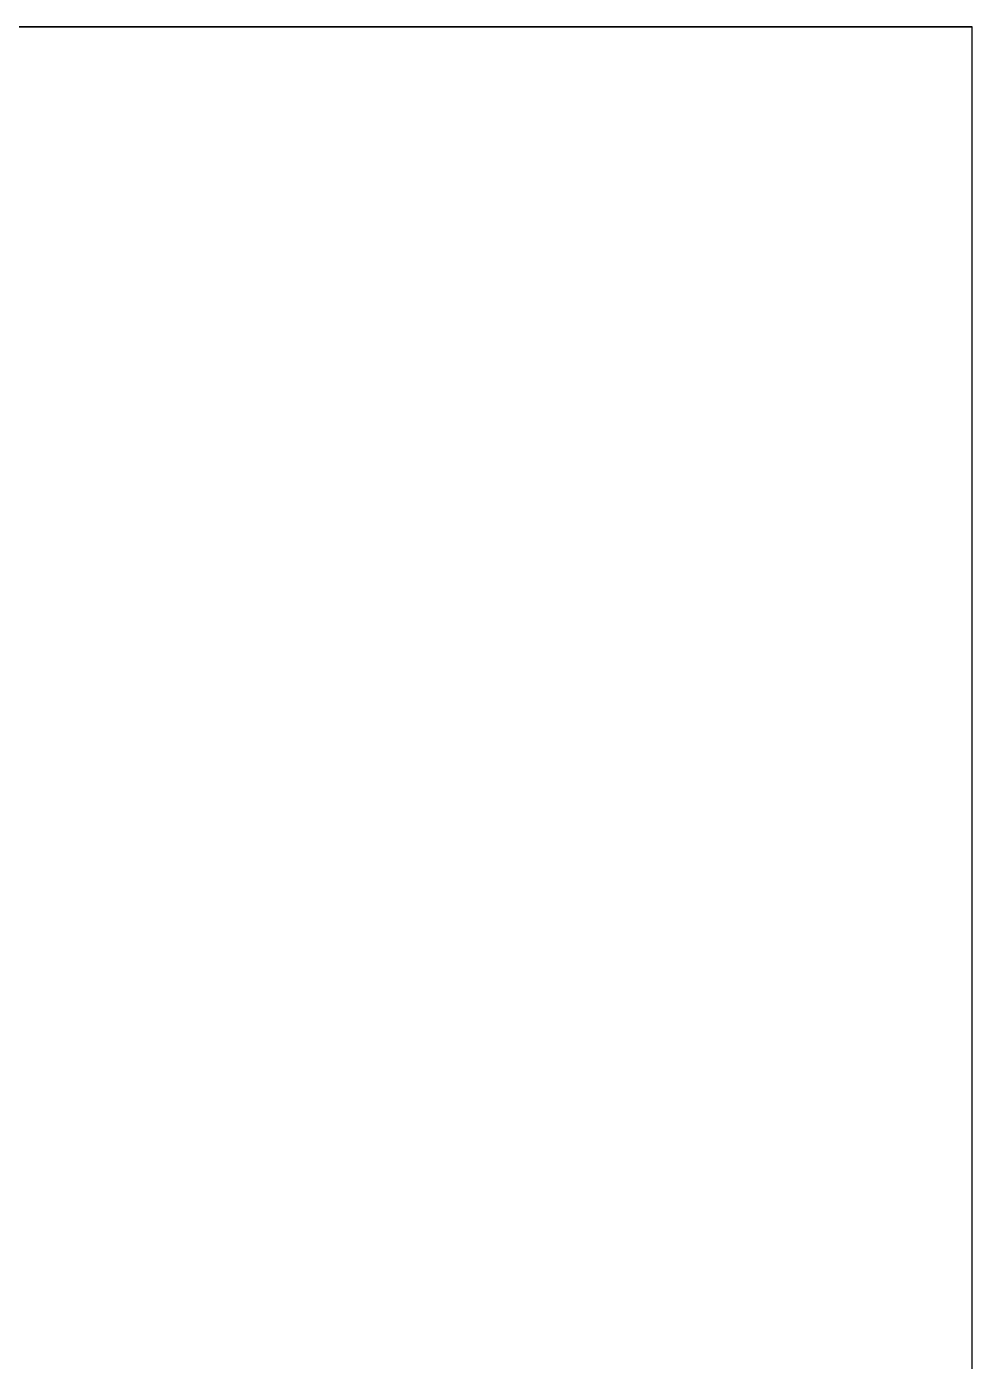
# Model space of a CAD drawing. Header units: inches. Extents: x 5 to 415, y -593 to 71.
# Drawn here: x 364.1 to 415, y -76.8 to -5 of the extents above; entities that cross this region are included whole.
import ezdxf

# ---------------------------------------------------------------- set-up
doc = ezdxf.new("R2010")
doc.units = ezdxf.units.IN
doc.header["$MEASUREMENT"] = 0

msp = doc.modelspace()

# ---------------------------------------------------------------- linework, layer by layer
at = {"color": 18, "true_color": 0x000000}
for p, q in [((5, -5), (415, -5)), ((415.02, -5), (20, -5)), ((415, -5), (415, -292)), ((415.02, -292), (415.02, -5))]:
    msp.add_line(p, q, dxfattribs=at)
at = {"color": 7, "true_color": 0xffffff}
for p, q in [((415.02, -5), (20, -5)), ((415.02, -292), (415.02, -5))]:
    msp.add_line(p, q, dxfattribs=at)

doc.saveas('drawing.dxf')
